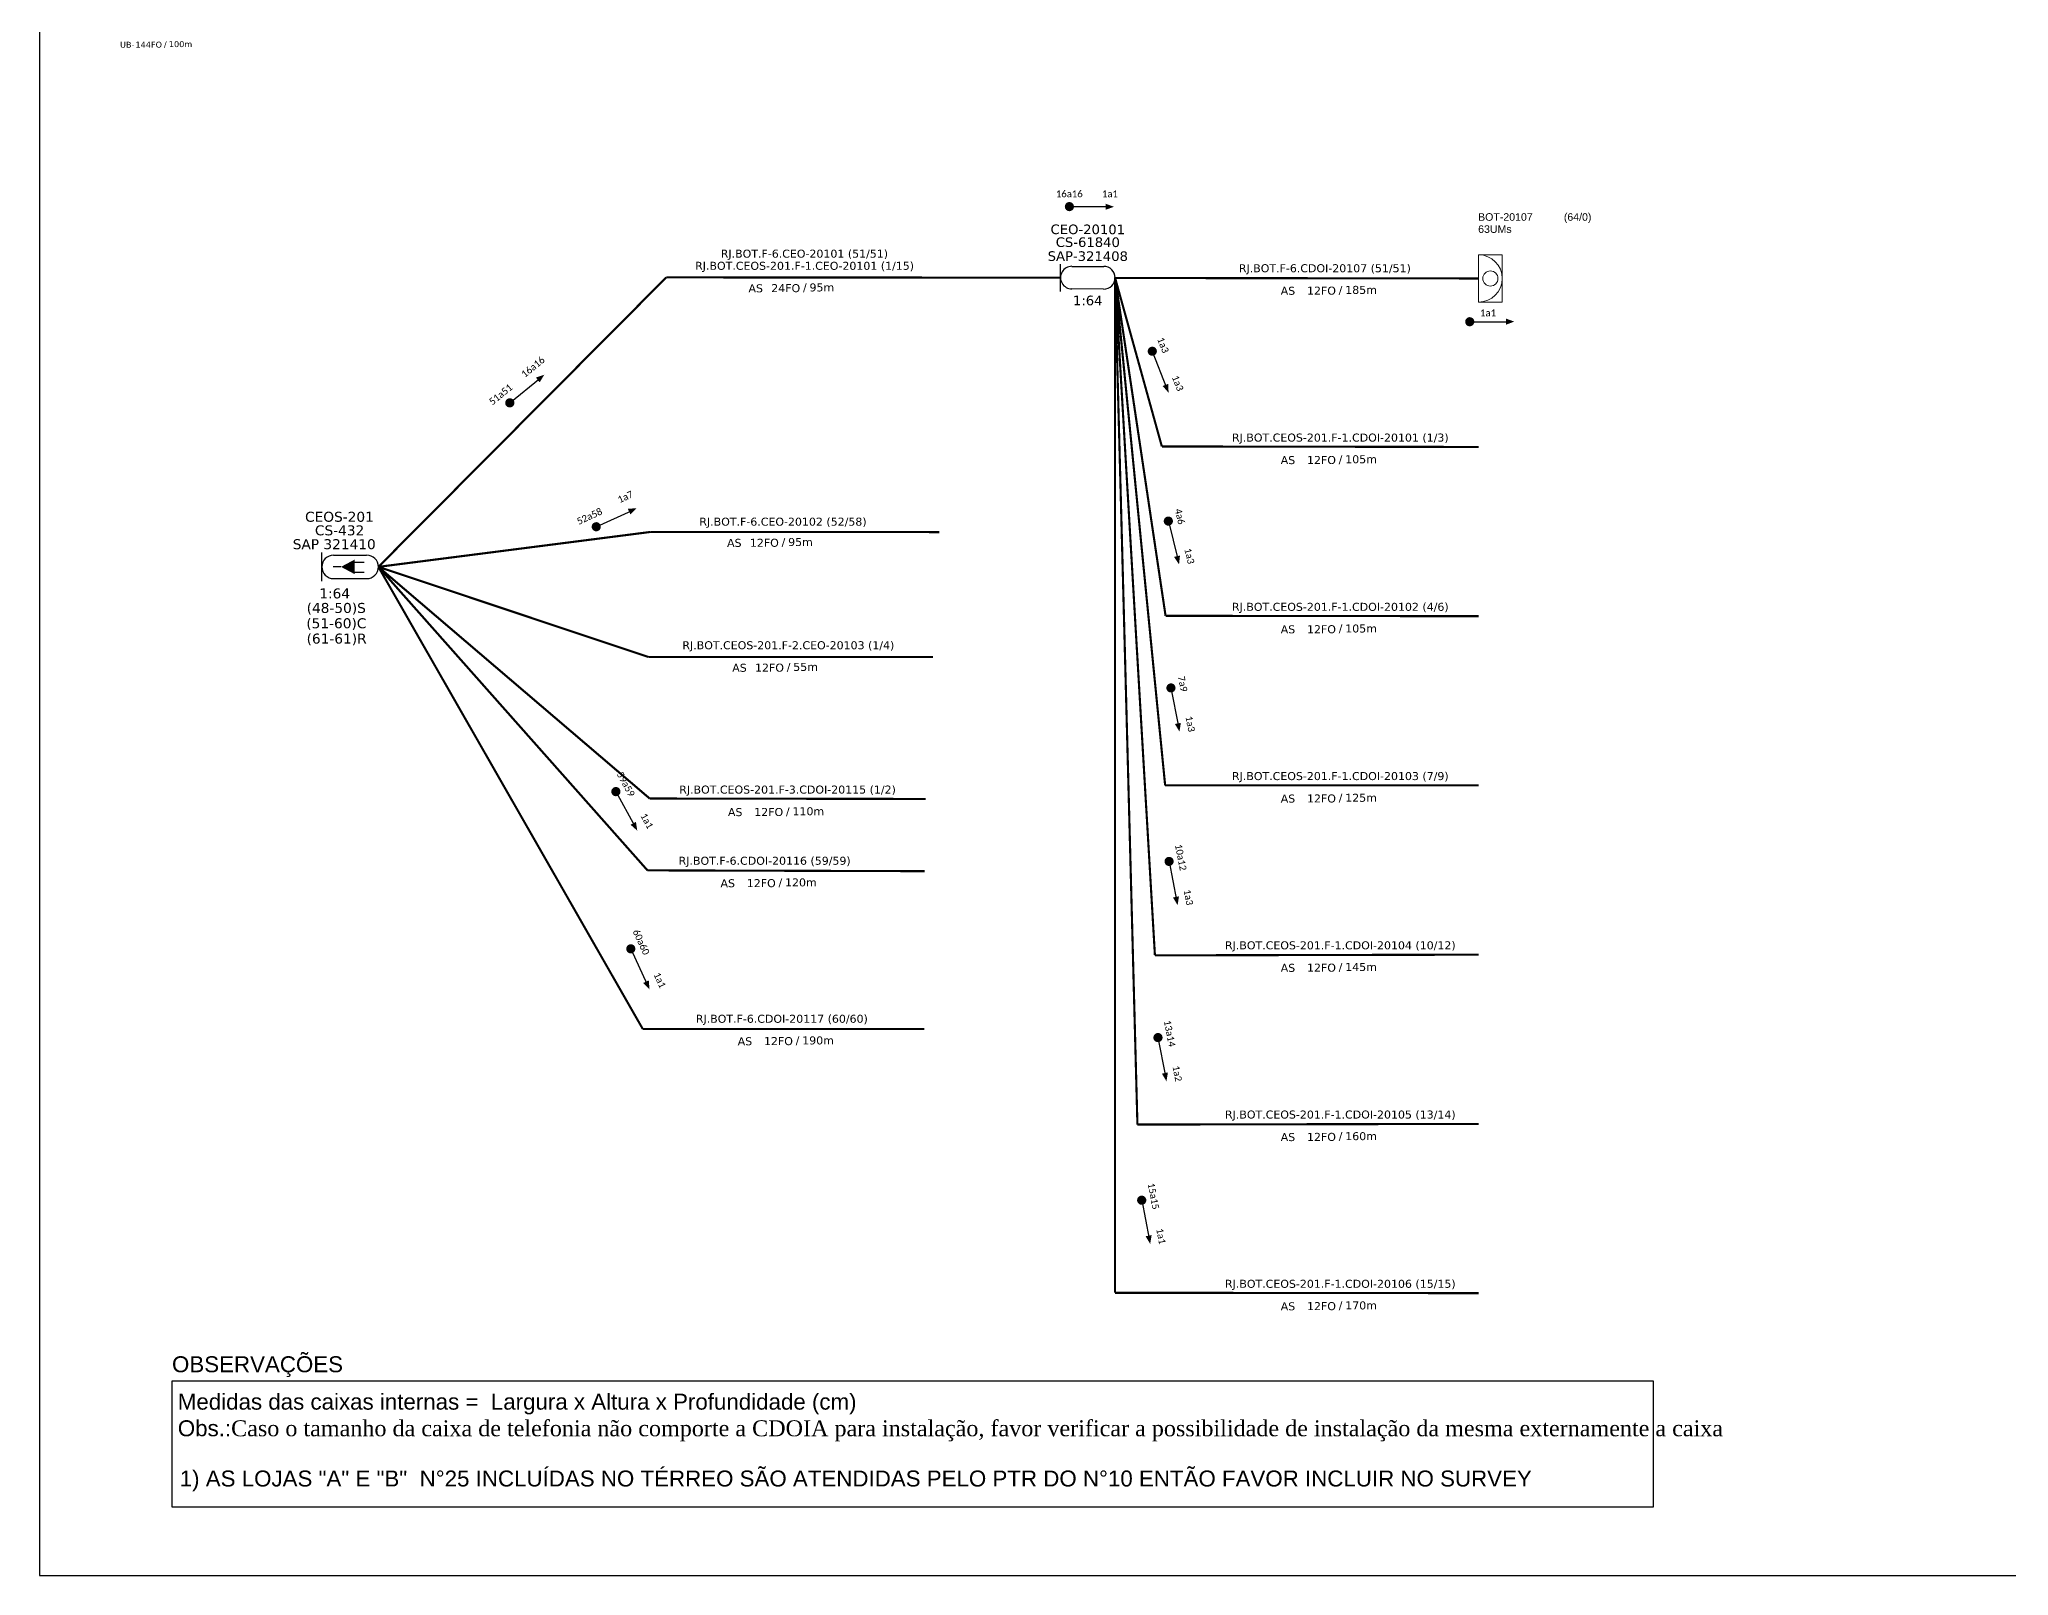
# Model space of a CAD drawing. Header units: metres. Extents: x -1286 to -445, y -500 to 94.
# Drawn here: x -1286.1 to -916.1, y -499.8 to -211.1 of the extents above; entities that cross this region are included whole.
import ezdxf
from ezdxf.enums import TextEntityAlignment as Align

# ---------------------------------------------------------------- set-up
doc = ezdxf.new("R2010")
doc.units = ezdxf.units.M
for name, color, linetype, lineweight in [("20.0-LEGENDA DOS CDO'S", 1, 'Continuous', 0), ('20.1-CDO_INTERIOR', 1, 'Continuous', 0), ('40.1-ETIQUETAS', 1, 'Continuous', 20)]:
    doc.layers.add(name, color=color, linetype=linetype, lineweight=lineweight)
for name, color, linetype in [('20.4-CEOS', 1, 'Continuous'), ('CAP a instalar', 1, 'Continuous'), ('SETA', 7, 'Continuous'), ('texto', 255, 'Continuous')]:
    doc.layers.add(name, color=color, linetype=linetype)
doc.styles.add('ARIAL', font='arial.ttf')
doc.styles.add('siredit', font='verdana.ttf')
doc.linetypes.add('FENCELINE1', pattern='A,0.25,-0.1,[133,ltypeshp.shx,S=0.1,R=0,X=-0.1,Y=0],-0.1,1', length=1.45)

msp = doc.modelspace()

# ---------------------------------------------------------------- linework, layer by layer
msp.add_lwpolyline([(-1286.07, -499.81), (-445.07, -499.81), (-445.07, 94.19), (-1286.07, 94.19)], close=True)
at = {"const_width": 0.859}
for points in [[(-1092.97, -242.57, 1), (-1092.11, -242.57, 1)], [(-1077.12, -269.35, 1), (-1076.81, -270.15, 1)], [(-1077.12, -269.35, 1), (-1076.81, -270.15, 1)], [(-1198.02, -279.72, 1), (-1197.35, -279.17, 1)], [(-1198.02, -279.72, 1), (-1197.35, -279.17, 1)], [(-1181.83, -302.9, 1), (-1181.05, -302.54, 1)], [(-1181.83, -302.9, 1), (-1181.05, -302.54, 1)], [(-1074.05, -301.24, 1), (-1073.85, -302.08, 1)], [(-1074.05, -301.24, 1), (-1073.85, -302.08, 1)], [(-1073.54, -332.59, 1), (-1073.38, -333.43, 1)], [(-1073.54, -332.59, 1), (-1073.38, -333.43, 1)], [(-1177.96, -352.11, 1), (-1177.54, -352.87, 1)], [(-1177.96, -352.11, 1), (-1177.54, -352.87, 1)], [(-1073.89, -365.19, 1), (-1073.73, -366.03, 1)], [(-1073.89, -365.19, 1), (-1073.73, -366.03, 1)], [(-1175.13, -381.64, 1), (-1174.77, -382.42, 1)], [(-1175.13, -381.64, 1), (-1174.77, -382.42, 1)], [(-1075.98, -398.28, 1), (-1075.82, -399.13, 1)], [(-1075.98, -398.28, 1), (-1075.82, -399.13, 1)], [(-1079.04, -428.84, 1), (-1078.87, -429.69, 1)], [(-1079.04, -428.84, 1), (-1078.87, -429.69, 1)]]:
    msp.add_lwpolyline(points, format="xyb", close=True, dxfattribs=at)
at = {"color": 1, "linetype": 'FENCELINE1', "ltscale": 7, "const_width": 0.401}
msp.add_lwpolyline([(-1084, -255.98), (-1015.66, -256.07)], dxfattribs=at)
at = {"linetype": 'FENCELINE1', "ltscale": 7, "const_width": 0.401}
for points in [[(-1083.98, -255.85), (-1083.99, -446.66)], [(-1083.98, -255.85), (-1076.47, -383.26)], [(-1083.98, -255.85), (-1079.76, -415.05)], [(-1083.96, -255.94), (-1074.47, -319.46)], [(-1083.96, -255.94), (-1075.17, -287.64)], [(-1075.17, -287.64), (-1015.66, -287.73)], [(-1222.37, -310.26), (-1171.24, -303.7)], [(-1171.24, -303.7), (-1116.97, -303.73)], [(-1222.37, -310.26), (-1172.7, -397.09)], [(-1222.37, -310.26), (-1171.81, -367.29)], [(-1222.37, -310.26), (-1171.68, -327.18)], [(-1222.37, -310.26), (-1171.4, -353.79)], [(-1074.47, -319.46), (-1015.66, -319.53)], [(-1171.68, -327.18), (-1118.14, -327.2)], [(-1171.4, -353.79), (-1119.52, -353.87)], [(-1171.81, -367.29), (-1119.74, -367.44)], [(-1076.47, -383.26), (-1015.66, -383.13)], [(-1119.78, -397.09), (-1172.7, -397.09)], [(-1079.76, -415.05), (-1015.66, -414.93)], [(-1083.99, -446.66), (-1015.66, -446.73)]]:
    msp.add_lwpolyline(points, dxfattribs=at)
msp.add_lwpolyline([(-1017.75, -264.2, 0.859, 0.859, 1), (-1016.89, -264.2, 0.859, 0.859, 1)], format="xyseb", close=True)
for points in [[(-1177.75, -352.49), (-1174.21, -358.98)], [(-1177.75, -352.49), (-1174.21, -358.98)], [(-1073.81, -365.61), (-1072.41, -372.86)], [(-1073.81, -365.61), (-1072.41, -372.86)], [(-1174.95, -382.03), (-1171.85, -388.74)], [(-1174.95, -382.03), (-1171.85, -388.74)], [(-1075.9, -398.7), (-1074.5, -405.96)], [(-1075.9, -398.7), (-1074.5, -405.96)], [(-1078.96, -429.27), (-1077.55, -436.52)], [(-1078.96, -429.27), (-1077.55, -436.52)]]:
    msp.add_lwpolyline(points)
at = {"color": 0}
msp.add_lwpolyline([(-1261.13, -463.21), (-982.88, -463.21), (-982.88, -486.92), (-1261.13, -486.92)], close=True, dxfattribs=at)
for points in [[(-1173.98, -358.18), (-1173.73, -359.83), (-1174.99, -358.72)], [(-1173.98, -358.18), (-1173.73, -359.83), (-1174.99, -358.72)], [(-1071.95, -372.17), (-1072.21, -373.82), (-1073.07, -372.39)], [(-1071.95, -372.17), (-1072.21, -373.82), (-1073.07, -372.39)], [(-1171.57, -387.96), (-1171.43, -389.63), (-1172.61, -388.44)], [(-1171.57, -387.96), (-1171.43, -389.63), (-1172.61, -388.44)], [(-1074.03, -405.27), (-1074.3, -406.92), (-1075.16, -405.48)], [(-1074.03, -405.27), (-1074.3, -406.92), (-1075.16, -405.48)], [(-1077.09, -435.83), (-1077.36, -437.48), (-1078.22, -436.04)], [(-1077.09, -435.83), (-1077.36, -437.48), (-1078.22, -436.04)]]:
    msp.add_solid(points)
at = {"layer": '20.1-CDO_INTERIOR', "color": 1, "lineweight": 18}
msp.add_lwpolyline([(-1011.22, -260.51), (-1011.22, -251.63), (-1015.66, -251.63), (-1015.66, -260.51)], close=True, dxfattribs=at)
msp.add_circle((-1013.44, -256.07), 1.42, dxfattribs=at)
msp.add_arc((-1015.66, -256.07), 4.44, 270, 90, dxfattribs=at)
at = {"layer": '20.4-CEOS', "color": 5}
for p, q in [((-1092.07, -253.8), (-1086.1, -253.8)), ((-1086.11, -258.06), (-1092.08, -258.05))]:
    msp.add_line(p, q, dxfattribs=at)
at = {"layer": '20.4-CEOS', "color": 7}
for p, q in [((-1230.79, -308.05), (-1224.58, -308.05)), ((-1224.58, -312.48), (-1230.79, -312.48))]:
    msp.add_line(p, q, dxfattribs=at)
at = {"layer": '20.4-CEOS', "color": 5}
msp.add_lwpolyline([(-1094.21, -258.49), (-1094.2, -253.36)], dxfattribs=at)
at = {"layer": '20.4-CEOS', "color": 7}
for points in [[(-1233.01, -312.93), (-1233.01, -307.59)], [(-1229.4, -310.26), (-1230.89, -310.26)], [(-1226.95, -309.38), (-1225.06, -309.38)], [(-1226.95, -311.23), (-1225.06, -311.23)]]:
    msp.add_lwpolyline(points, dxfattribs=at)
msp.add_lwpolyline([(-1229.4, -310.26, 0, 2.73, 0), (-1226.84, -310.26, 2.73, 2.73, 0)], format="xyseb", dxfattribs=at)
at = {"layer": '20.4-CEOS', "color": 5}
for centre, start, end in [((-1092.07, -255.92), 89.9211, 269.9211), ((-1086.1, -255.93), 269.9211, 89.9211)]:
    msp.add_arc(centre, 2.13, start, end, dxfattribs=at)
at = {"layer": '20.4-CEOS', "color": 7}
for centre, start, end in [((-1230.79, -310.26), 90, 270), ((-1224.58, -310.26), 270, 90)]:
    msp.add_arc(centre, 2.21, start, end, dxfattribs=at)
at = {"layer": 'CAP a instalar', "color": 7, "linetype": 'FENCELINE1', "ltscale": 7, "const_width": 0.401}
for points in [[(-1168.28, -255.87), (-1222.37, -310.26)], [(-1168.28, -255.87), (-1094.2, -255.92)], [(-1083.98, -255.85), (-1074.55, -351.33)], [(-1015.66, -351.33), (-1074.55, -351.33)]]:
    msp.add_lwpolyline(points, dxfattribs=at)
at = {"layer": 'SETA'}
for points in [[(-1092.54, -242.57), (-1085.15, -242.57)], [(-1017.32, -264.2), (-1009.93, -264.2)], [(-1076.97, -269.75), (-1074.28, -276.63)], [(-1076.97, -269.75), (-1074.28, -276.63)], [(-1197.68, -279.44), (-1191.95, -274.78)], [(-1197.68, -279.44), (-1191.95, -274.78)], [(-1181.44, -302.72), (-1174.72, -299.65)], [(-1181.44, -302.72), (-1174.72, -299.65)], [(-1073.95, -301.66), (-1072.19, -308.83)], [(-1073.95, -301.66), (-1072.19, -308.83)], [(-1073.46, -333.01), (-1072.06, -340.26)], [(-1073.46, -333.01), (-1072.06, -340.26)]]:
    msp.add_lwpolyline(points, dxfattribs=at)
for points in [[(-1085.74, -242.03), (-1084.17, -242.6), (-1085.74, -243.17)], [(-1010.52, -263.61), (-1008.95, -264.18), (-1010.52, -264.76)], [(-1192.78, -274.7), (-1191.2, -274.15), (-1192.06, -275.59)], [(-1192.78, -274.7), (-1191.2, -274.15), (-1192.06, -275.59)], [(-1073.95, -275.87), (-1073.91, -277.54), (-1075.02, -276.28)], [(-1073.95, -275.87), (-1073.91, -277.54), (-1075.02, -276.28)], [(-1175.5, -299.36), (-1173.83, -299.23), (-1175.02, -300.4)], [(-1175.5, -299.36), (-1173.83, -299.23), (-1175.02, -300.4)], [(-1071.76, -308.12), (-1071.94, -309.79), (-1072.87, -308.39)], [(-1071.76, -308.12), (-1071.94, -309.79), (-1072.87, -308.39)], [(-1071.6, -339.57), (-1071.86, -341.22), (-1072.72, -339.79)], [(-1071.6, -339.57), (-1071.86, -341.22), (-1072.72, -339.79)]]:
    msp.add_solid(points, dxfattribs=at)

# ---------------------------------------------------------------- texts
at = {"color": 1, "style": 'siredit'}
msp.add_text('RJ.BOT.F-6.CDOI-20107 (51/51)', height=1.5036, dxfattribs=at).set_placement((-1044.54, -254.15), align=Align.MIDDLE_CENTER)
for s, height, p in [('AS ', 1.504, (-1049.46, -258.38)), ('12FO', 1.504, (-1042.46, -258.36)), ('/', 1.5, (-1041.25, -258.22))]:
    msp.add_text(s, height=height, dxfattribs=at).set_placement(p, align=Align.MIDDLE_RIGHT)
msp.add_text('185m', height=1.504, dxfattribs=at).set_placement((-1040.71, -258.22), align=Align.MIDDLE_LEFT)
at = {"style": 'siredit'}
for s, p in [('RJ.BOT.CEOS-201.F-1.CDOI-20101 (1/3)', (-1041.64, -285.97)), ('RJ.BOT.F-6.CEO-20102 (52/58)', (-1146.36, -301.77)), ('RJ.BOT.CEOS-201.F-1.CDOI-20102 (4/6)', (-1041.64, -317.77)), ('RJ.BOT.CEOS-201.F-2.CEO-20103 (1/4)', (-1145.35, -324.99)), ('RJ.BOT.CEOS-201.F-3.CDOI-20115 (1/2)', (-1145.5, -352.11)), ('RJ.BOT.F-6.CDOI-20116 (59/59)', (-1149.8, -365.48)), ('RJ.BOT.CEOS-201.F-1.CDOI-20104 (10/12)', (-1041.64, -381.37)), ('RJ.BOT.F-6.CDOI-20117 (60/60)', (-1146.57, -395.17)), ('RJ.BOT.CEOS-201.F-1.CDOI-20105 (13/14)', (-1041.64, -413.17)), ('RJ.BOT.CEOS-201.F-1.CDOI-20106 (15/15)', (-1041.64, -444.97))]:
    msp.add_text(s, height=1.5036, dxfattribs=at).set_placement(p, align=Align.MIDDLE_CENTER)
for s, height, p in [('AS ', 1.504, (-1049.46, -290.2)), ('12FO', 1.504, (-1042.46, -290.18)), ('/', 1.5, (-1041.25, -290.04)), ('AS', 1.504, (-1154.14, -305.75)), ('12FO', 1.504, (-1147.14, -305.73)), ('/', 1.5, (-1145.92, -305.59)), ('AS ', 1.504, (-1049.46, -322)), ('12FO', 1.504, (-1042.46, -321.98)), ('/', 1.5, (-1041.25, -321.84)), ('AS', 1.504, (-1153.17, -329.22)), ('12FO', 1.504, (-1146.17, -329.2)), ('/', 1.5, (-1144.95, -329.06)), ('AS ', 1.504, (-1153.32, -356.34)), ('12FO', 1.504, (-1146.32, -356.32)), ('/', 1.5, (-1145.1, -356.18)), ('AS ', 1.504, (-1154.72, -369.71)), ('12FO', 1.504, (-1147.72, -369.69)), ('/', 1.5, (-1146.5, -369.55)), ('/', 1.5, (-1041.25, -385.44)), ('AS ', 1.504, (-1049.46, -385.6)), ('12FO', 1.504, (-1042.46, -385.57)), ('AS ', 1.504, (-1151.49, -399.4)), ('12FO', 1.504, (-1144.49, -399.37)), ('/', 1.5, (-1143.28, -399.24)), ('AS ', 1.504, (-1049.46, -417.4)), ('12FO', 1.504, (-1042.46, -417.37)), ('/', 1.5, (-1041.25, -417.23)), ('AS ', 1.504, (-1049.46, -449.2)), ('12FO', 1.504, (-1042.46, -449.17)), ('/', 1.5, (-1041.25, -449.03))]:
    msp.add_text(s, height=height, dxfattribs=at).set_placement(p, align=Align.MIDDLE_RIGHT)
for s, p in [('105m', (-1040.71, -290.04)), ('95m', (-1145.39, -305.59)), ('105m', (-1040.71, -321.84)), ('55m', (-1144.42, -329.06)), ('110m', (-1144.57, -356.18)), ('120m', (-1145.97, -369.55)), ('145m', (-1040.71, -385.44)), ('190m', (-1142.74, -399.24)), ('160m', (-1040.71, -417.23)), ('170m', (-1040.71, -449.03))]:
    msp.add_text(s, height=1.504, dxfattribs=at).set_placement(p, align=Align.MIDDLE_LEFT)
at = {"style": 'ARIAL'}
msp.add_text('OBSERVAÇÕES', height=3, dxfattribs=at).set_placement((-1261.15, -461.59))
for s, insert, char_height, width, attachment_point in [('{\\fCalibri|b0|i0|c0|p34;\\C7;1a1}', (-1013.89, -262.54), 1.2891, 21.7927, 5), ('Medidas das caixas internas =  Largura x Altura x Profundidade (cm)\\PObs.:{\\fTimes New Roman|b0|i0|c0|p16;Caso o tamanho da caixa de telefonia não comporte a CDOIA para instalação, favor verificar a possibilidade de instalação da mesma externamente a caixa}', (-1260.06, -465.62), 3, 277.1819, 1), ('1) AS LOJAS "A" E "B"  N°25 INCLUÍDAS NO TÉRREO SÃO ATENDIDAS PELO PTR DO N°10 ENTÃO FAVOR INCLUIR NO SURVEY ', (-1259.7, -480.06), 3, 277.1819, 1)]:
    msp.add_mtext(s, dxfattribs=dict(at, insert=insert, char_height=char_height, width=width, attachment_point=attachment_point))
at = {"char_height": 1.2891, "width": 21.7927, "attachment_point": 5}
for s, insert, rotation in [('\\C7;\\fCalibri|b0|i0|c0|p34;59a59', (-1175.88, -351.1), 298.608), ('\\C7;\\fCalibri|b0|i0|c0|p34;1a1', (-1171.92, -358.01), 298.608), ('\\C7;\\fCalibri|b0|i0|c0|p34;1a3', (-1070.18, -372.37), 280.9384), ('\\C7;\\fCalibri|b0|i0|c0|p34;60a60', (-1173, -380.77), 294.7854), ('\\C7;\\fCalibri|b0|i0|c0|p34;1a1', (-1169.5, -387.93), 294.7854), ('\\C7;\\fCalibri|b0|i0|c0|p34;13a14', (-1073.7, -397.94), 280.9384), ('\\C7;\\fCalibri|b0|i0|c0|p34;1a2', (-1072.27, -405.47), 280.9384), ('\\C7;\\fCalibri|b0|i0|c0|p34;15a15', (-1076.75, -428.5), 280.9384), ('\\C7;\\fCalibri|b0|i0|c0|p34;1a1', (-1075.33, -436.03), 280.9384)]:
    msp.add_mtext(s, dxfattribs=dict(at, insert=insert, rotation=rotation))
at = {"layer": "20.0-LEGENDA DOS CDO'S", "color": 1, "style": 'ARIAL'}
for s, p in [('BOT-20107', (-1015.75, -245.23)), ('(64/0)', (-999.64, -245.23)), ('63UMs', (-1015.74, -247.51))]:
    msp.add_text(s, height=1.421, dxfattribs=at).set_placement(p)
at = {"layer": '20.4-CEOS', "color": 7, "style": 'siredit'}
for s, p in [('CEOS-201', (-1229.69, -299.91)), ('CS-432', (-1229.66, -302.46)), ('SAP 321410', (-1230.67, -305.06)), ('1:64', (-1230.59, -314.31)), ('(48-50)S', (-1230.29, -317.04)), ('(51-60)C', (-1230.27, -319.92)), ('(61-61)R', (-1230.22, -322.8))]:
    msp.add_text(s, height=1.876, dxfattribs=at).set_placement(p, align=Align.TOP_CENTER)
at = {"layer": '20.4-CEOS', "color": 5, "style": 'siredit'}
for tag, text, p in [('CEO-20101', 'CEOSXXX', (-1089.08, -245.94)), ('SAP-321408', 'SAP 321408', (-1089.08, -250.97)), ('CS-61840', 'CS-XXXX', (-1089.08, -248.35)), ('1:64', '1:XX', (-1089.09, -259.3))]:
    msp.add_attdef(tag, text=text, height=1.803, rotation=359.9211, dxfattribs=at).set_placement(p, align=Align.TOP_CENTER)
at = {"layer": '40.1-ETIQUETAS', "color": 7, "style": 'siredit'}
for s, height, p in [('UB-', 1.111, (-1268.21, -212.16)), ('144FO', 1.111, (-1263.03, -212.14)), ('/', 1.11, (-1262.14, -212.04)), ('AS', 1.504, (-1150.12, -257.92)), ('24FO', 1.504, (-1143.12, -257.89)), ('/', 1.5, (-1141.9, -257.75)), ('AS ', 1.504, (-1049.46, -353.8)), ('12FO', 1.504, (-1042.46, -353.78)), ('/', 1.5, (-1041.25, -353.64))]:
    msp.add_text(s, height=height, dxfattribs=at).set_placement(p, align=Align.MIDDLE_RIGHT)
for s, height, p in [('100m', 1.111, (-1261.74, -212.04)), ('95m', 1.504, (-1141.37, -257.75)), ('125m', 1.504, (-1040.71, -353.64))]:
    msp.add_text(s, height=height, dxfattribs=at).set_placement(p, align=Align.MIDDLE_LEFT)
for s, p in [('RJ.BOT.F-6.CEO-20101 (51/51)', (-1142.33, -251.41)), ('RJ.BOT.CEOS-201.F-1.CEO-20101 (1/15)', (-1142.3, -253.69)), ('RJ.BOT.CEOS-201.F-1.CDOI-20103 (7/9)', (-1041.64, -349.57))]:
    msp.add_text(s, height=1.5036, dxfattribs=at).set_placement(p, align=Align.MIDDLE_CENTER)
at = {"layer": 'texto', "char_height": 1.2891, "width": 21.7927, "attachment_point": 5}
for s, insert in [('\\C7;\\fCalibri|b0|i0|c0|p34;16a16', (-1092.56, -240.17)), ('\\C7;\\fCalibri|b0|i0|c0|p34;1a1', (-1084.92, -240.17))]:
    msp.add_mtext(s, dxfattribs=dict(at, insert=insert))
for s, insert, rotation in [('\\C7;\\fCalibri|b0|i0|c0|p34;1a3', (-1074.94, -268.6), 291.3403), ('\\C7;\\fCalibri|b0|i0|c0|p34;16a16', (-1193.33, -272.7), 39.1234), ('\\C7;\\fCalibri|b0|i0|c0|p34;51a51', (-1199.39, -277.86), 39.1234), ('\\C7;\\fCalibri|b0|i0|c0|p34;1a3', (-1072.18, -275.75), 291.3403), ('\\C7;\\fCalibri|b0|i0|c0|p34;1a7', (-1175.96, -297.11), 24.602), ('\\C7;\\fCalibri|b0|i0|c0|p34;52a58', (-1182.7, -300.76), 24.602), ('\\C7;\\fCalibri|b0|i0|c0|p34;4a6', (-1071.79, -300.79), 283.8008), ('\\C7;\\fCalibri|b0|i0|c0|p34;1a3', (-1069.99, -308.23), 283.8008), ('\\C7;\\fCalibri|b0|i0|c0|p34;7a9', (-1071.26, -332.25), 280.9384), ('\\C7;\\fCalibri|b0|i0|c0|p34;1a3', (-1069.83, -339.77), 280.9384), ('\\C7;\\fCalibri|b0|i0|c0|p34;10a12', (-1071.61, -364.85), 280.9384)]:
    msp.add_mtext(s, dxfattribs=dict(at, insert=insert, rotation=rotation))

doc.saveas('drawing.dxf')
